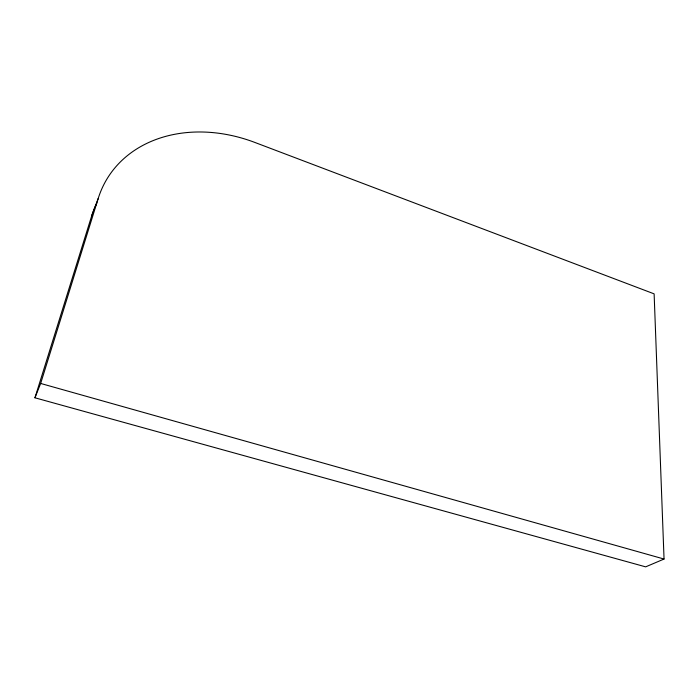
<?xml version="1.0" encoding="UTF-8"?>
<svg xmlns="http://www.w3.org/2000/svg" width="699" height="699" viewBox="0 0 699 699"><rect width="100%" height="100%" fill="white"/><g stroke="black" fill="none" stroke-linecap="round" stroke-linejoin="round"><path stroke-width="1.05" d="M34.95 397.792L91.7 215.834L98.218 198.464A138.096 110.127 30.7 0 1 254.803 142.421L654.124 293.86L664.05 559.043L645.649 566.854L34.95 397.792L40.656 383.454L98.218 198.464M40.656 383.454L664.05 559.043M91.7 215.834A134.855 108.869 30.2 0 1 96.785 203.068"/></g></svg>
